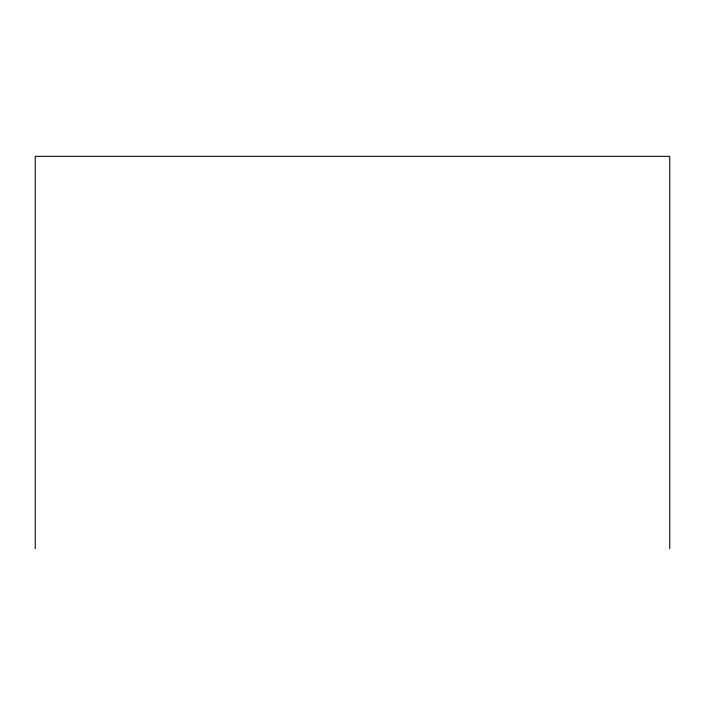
<?xml version="1.0" encoding="UTF-8"?>
<svg xmlns="http://www.w3.org/2000/svg" width="705" height="705" viewBox="0 0 705 705"><rect width="100%" height="100%" fill="white"/><g stroke="black" fill="none" stroke-linecap="round" stroke-linejoin="round"><path stroke-width="1.06" d="M669.75 548.657L669.75 156.343L35.25 156.343L35.25 548.657"/></g></svg>
